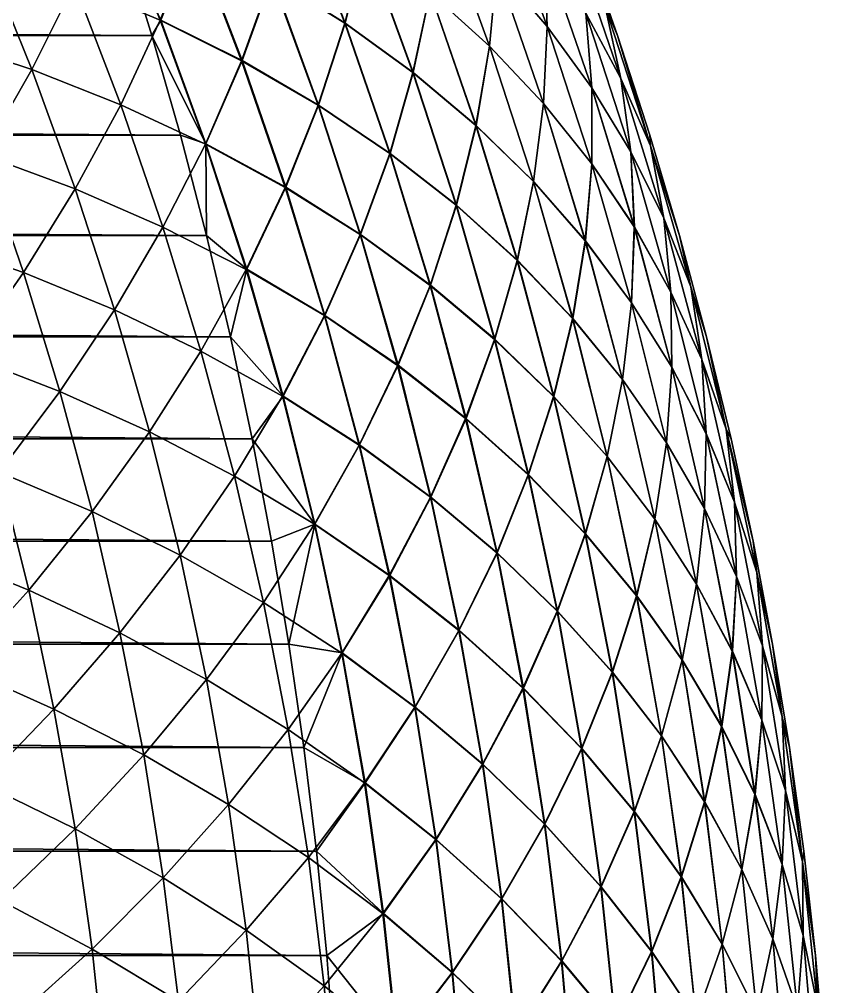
# Model space of a CAD drawing. Header units: millimetres. Extents: x -3250 to 5350, y -3250 to 3250.
# Drawn here: x 5194.5 to 5347.8, y 73.7 to 257.8 of the extents above; entities that cross this region are included whole.
import ezdxf

# ---------------------------------------------------------------- set-up
doc = ezdxf.new("R2010")
doc.units = ezdxf.units.MM
doc.header["$MEASUREMENT"] = 0
doc.layers.add('MESH_3D', color=2, linetype='CONTINUOUS')

msp = doc.modelspace()

# ---------------------------------------------------------------- linework, layer by layer
at = {"layer": 'MESH_3D'}
for points in [[(5285.33, 267.64, 25666.33), (5294.92, 256.5, 25638.92), (5285.52, 282.34, 25638.92)], [(5285.53, 282.35, 5861.18), (5294.94, 256.5, 5861.18), (5285.35, 267.65, 5833.79)], [(5285.52, 282.34, 25638.92), (5294.92, 256.5, 25638.92), (5294.44, 270.95, 25611.34)], [(5294.45, 270.96, 5888.74), (5294.94, 256.5, 5861.18), (5285.53, 282.35, 5861.18)], [(5204.92, 264.61, 25875.58), (5221.28, 257.68, 25850.7), (5211.88, 280.95, 25850.7)], [(5211.88, 280.95, 25850.7), (5221.28, 257.68, 25850.7), (5227.62, 273.78, 25825.39)], [(5242.48, 265.82, 25799.69), (5256.42, 257.12, 25773.62), (5247.01, 281.61, 25773.62)], [(5247.08, 281.64, 5726.58), (5256.48, 257.14, 5726.58), (5242.56, 265.85, 5700.52)], [(5247.01, 281.61, 25773.62), (5256.42, 257.12, 25773.62), (5260.31, 272.66, 25747.21)], [(5260.36, 272.68, 5752.96), (5256.48, 257.14, 5726.58), (5247.08, 281.64, 5726.58)], [(5272.63, 263.02, 25720.51), (5283.95, 252.72, 25693.54), (5274.68, 278.18, 25693.54)], [(5274.71, 278.19, 5806.6), (5283.98, 252.73, 5806.6), (5272.67, 263.03, 5779.65)], [(5274.68, 278.18, 25693.54), (5283.95, 252.72, 25693.54), (5285.33, 267.64, 25666.33)], [(5285.35, 267.65, 5833.79), (5283.98, 252.73, 5806.6), (5274.71, 278.19, 5806.6)], [(2664.23, 272.54, 847.13), (5213.89, 273.62, 5647.31), (5219.7, 254.79, 5644.22)], [(5227.71, 273.81, 5674.84), (5221.39, 257.72, 5649.54), (5213.89, 273.62, 5647.31)], [(5221.39, 257.72, 5649.54), (5219.7, 254.79, 5644.22), (5213.89, 273.62, 5647.31)], [(5221.28, 257.68, 25850.7), (5236.76, 249.96, 25825.39), (5227.62, 273.78, 25825.39)], [(5227.71, 273.81, 5674.84), (5236.86, 249.99, 5674.84), (5221.39, 257.72, 5649.54)], [(5227.62, 273.78, 25825.39), (5236.76, 249.96, 25825.39), (5242.48, 265.82, 25799.69)], [(5242.56, 265.85, 5700.52), (5236.86, 249.99, 5674.84), (5227.71, 273.81, 5674.84)], [(5256.42, 257.12, 25773.62), (5269.39, 247.71, 25747.21), (5260.31, 272.66, 25747.21)], [(5260.36, 272.68, 5752.96), (5269.45, 247.73, 5752.96), (5256.48, 257.14, 5726.58)], [(5260.31, 272.66, 25747.21), (5269.39, 247.71, 25747.21), (5272.63, 263.02, 25720.51)], [(5272.67, 263.03, 5779.65), (5269.45, 247.73, 5752.96), (5260.36, 272.68, 5752.96)], [(5299.92, 272.95, 25555.81), (5308.99, 246.61, 25555.81), (5305.95, 260.3, 25527.92)], [(5302.27, 259.03, 25583.62), (5308.99, 246.61, 25555.81), (5299.92, 272.95, 25555.81)], [(5299.93, 272.95, 5944.24), (5308.99, 246.61, 5944.24), (5302.28, 259.03, 5916.44)], [(5305.95, 260.3, 5972.1), (5308.99, 246.61, 5944.24), (5299.93, 272.95, 5944.24)], [(5305.95, 260.3, 25527.92), (5308.34, 254.79, 25500), (5301.75, 273.62, 25500)], [(5301.75, 273.62, 25500), (5308.34, 254.79, 25500), (5308.34, 254.79, 6000)], [(5301.75, 273.62, 25500), (5308.34, 254.79, 6000), (5301.75, 273.62, 6000)], [(5305.95, 260.3, 5972.1), (5301.75, 273.62, 6000), (5308.34, 254.79, 6000)], [(2670, 253.78, 844.06), (2664.23, 272.54, 847.13), (5219.7, 254.79, 5644.22)], [(5179.04, 254.15, 25923.94), (5196.8, 248.28, 25900), (5187.74, 270.71, 25900)], [(5187.74, 270.71, 25900), (5196.8, 248.28, 25900), (5204.92, 264.61, 25875.58)], [(5294.44, 270.95, 25611.34), (5303.44, 244.81, 25611.34), (5302.27, 259.03, 25583.62)], [(5294.92, 256.5, 25638.92), (5303.44, 244.81, 25611.34), (5294.44, 270.95, 25611.34)], [(5294.45, 270.96, 5888.74), (5303.45, 244.81, 5888.74), (5294.94, 256.5, 5861.18)], [(5302.28, 259.03, 5916.44), (5303.45, 244.81, 5888.74), (5294.45, 270.96, 5888.74)], [(5283.95, 252.72, 25693.54), (5294.22, 241.81, 25666.33), (5285.33, 267.64, 25666.33)], [(5285.35, 267.65, 5833.79), (5294.24, 241.82, 5833.79), (5283.98, 252.73, 5806.6)], [(5285.33, 267.64, 25666.33), (5294.22, 241.81, 25666.33), (5294.92, 256.5, 25638.92)], [(5294.94, 256.5, 5861.18), (5294.24, 241.82, 5833.79), (5285.35, 267.65, 5833.79)], [(5236.76, 249.96, 25825.39), (5251.34, 241.49, 25799.69), (5242.48, 265.82, 25799.69)], [(5242.56, 265.85, 5700.52), (5251.42, 241.52, 5700.52), (5236.86, 249.99, 5674.84)], [(5242.48, 265.82, 25799.69), (5251.34, 241.49, 25799.69), (5256.42, 257.12, 25773.62)], [(5256.48, 257.14, 5726.58), (5251.42, 241.52, 5700.52), (5242.56, 265.85, 5700.52)], [(5196.8, 248.28, 25900), (5213.76, 241.59, 25875.58), (5204.92, 264.61, 25875.58)], [(5204.92, 264.61, 25875.58), (5213.76, 241.59, 25875.58), (5221.28, 257.68, 25850.7)], [(5269.39, 247.71, 25747.21), (5281.37, 237.64, 25720.51), (5272.63, 263.02, 25720.51)], [(5272.67, 263.03, 5779.65), (5281.41, 237.65, 5779.65), (5269.45, 247.73, 5752.96)], [(5272.63, 263.02, 25720.51), (5281.37, 237.64, 25720.51), (5283.95, 252.72, 25693.54)], [(5283.98, 252.73, 5806.6), (5281.41, 237.65, 5779.65), (5272.67, 263.03, 5779.65)], [(5305.95, 260.3, 25527.92), (5314.58, 233.75, 25527.92), (5308.34, 254.79, 25500)], [(5308.99, 246.61, 25555.81), (5314.58, 233.75, 25527.92), (5305.95, 260.3, 25527.92)], [(5305.95, 260.3, 5972.1), (5308.34, 254.79, 6000), (5314.58, 233.76, 5972.1)], [(5305.95, 260.3, 5972.1), (5314.58, 233.76, 5972.1), (5308.99, 246.61, 5944.24)], [(5302.27, 259.03, 25583.62), (5310.85, 232.62, 25583.62), (5308.99, 246.61, 25555.81)], [(5303.44, 244.81, 25611.34), (5310.85, 232.62, 25583.62), (5302.27, 259.03, 25583.62)], [(5302.28, 259.03, 5916.44), (5310.86, 232.62, 5916.44), (5303.45, 244.81, 5888.74)], [(5308.99, 246.61, 5944.24), (5310.86, 232.62, 5916.44), (5302.28, 259.03, 5916.44)], [(5213.76, 241.59, 25875.58), (5229.86, 234.09, 25850.7), (5221.28, 257.68, 25850.7)], [(5221.39, 257.72, 5649.54), (5229.97, 234.13, 5649.54), (5219.7, 254.79, 5644.22)], [(5221.28, 257.68, 25850.7), (5229.86, 234.09, 25850.7), (5236.76, 249.96, 25825.39)], [(5236.86, 249.99, 5674.84), (5229.97, 234.13, 5649.54), (5221.39, 257.72, 5649.54)], [(5251.34, 241.49, 25799.69), (5264.96, 232.3, 25773.62), (5256.42, 257.12, 25773.62)], [(5256.48, 257.14, 5726.58), (5265.03, 232.33, 5726.58), (5251.42, 241.52, 5700.52)], [(5256.42, 257.12, 25773.62), (5264.96, 232.3, 25773.62), (5269.39, 247.71, 25747.21)], [(5269.45, 247.73, 5752.96), (5265.03, 232.33, 5726.58), (5256.48, 257.14, 5726.58)], [(5294.22, 241.81, 25666.33), (5303.42, 230.34, 25638.92), (5294.92, 256.5, 25638.92)], [(5294.94, 256.5, 5861.18), (5303.44, 230.35, 5861.18), (5294.24, 241.82, 5833.79)], [(5294.92, 256.5, 25638.92), (5303.42, 230.34, 25638.92), (5303.44, 244.81, 25611.34)], [(5303.45, 244.81, 5888.74), (5303.44, 230.35, 5861.18), (5294.94, 256.5, 5861.18)], [(2670, 253.78, 844.06), (5219.7, 254.79, 5644.22), (5225.11, 235.8, 5641.35)], [(5179.04, 254.15, 25923.94), (5187.52, 232.04, 25923.94), (5196.8, 248.28, 25900)], [(5229.97, 234.13, 5649.54), (5225.11, 235.8, 5641.35), (5219.7, 254.79, 5644.22)], [(5314.58, 233.75, 25527.92), (5314.46, 235.8, 25500), (5308.34, 254.79, 25500)], [(5308.34, 254.79, 25500), (5314.46, 235.8, 25500), (5314.46, 235.8, 6000)], [(5308.34, 254.79, 25500), (5314.46, 235.8, 6000), (5308.34, 254.79, 6000)], [(5314.58, 233.76, 5972.1), (5308.34, 254.79, 6000), (5314.46, 235.8, 6000)], [(2675.36, 234.87, 841.22), (2670, 253.78, 844.06), (5225.11, 235.8, 5641.35)], [(5281.37, 237.64, 25720.51), (5292.32, 226.95, 25693.54), (5283.95, 252.72, 25693.54)], [(5283.98, 252.73, 5806.6), (5292.35, 226.96, 5806.6), (5281.41, 237.65, 5779.65)], [(5283.95, 252.72, 25693.54), (5292.32, 226.95, 25693.54), (5294.22, 241.81, 25666.33)], [(5294.24, 241.82, 5833.79), (5292.35, 226.96, 5806.6), (5283.98, 252.73, 5806.6)], [(5229.86, 234.09, 25850.7), (5245.07, 225.84, 25825.39), (5236.76, 249.96, 25825.39)], [(5236.86, 249.99, 5674.84), (5245.16, 225.87, 5674.84), (5229.97, 234.13, 5649.54)], [(5236.76, 249.96, 25825.39), (5245.07, 225.84, 25825.39), (5251.34, 241.49, 25799.69)], [(5251.42, 241.52, 5700.52), (5245.16, 225.87, 5674.84), (5236.86, 249.99, 5674.84)], [(5187.52, 232.04, 25923.94), (5205.07, 225.56, 25900), (5196.8, 248.28, 25900)], [(5196.8, 248.28, 25900), (5205.07, 225.56, 25900), (5213.76, 241.59, 25875.58)], [(5264.96, 232.3, 25773.62), (5277.6, 222.45, 25747.21), (5269.39, 247.71, 25747.21)], [(5269.45, 247.73, 5752.96), (5277.65, 222.47, 5752.96), (5265.03, 232.33, 5726.58)], [(5269.39, 247.71, 25747.21), (5277.6, 222.45, 25747.21), (5281.37, 237.64, 25720.51)], [(5281.41, 237.65, 5779.65), (5277.65, 222.47, 5752.96), (5269.45, 247.73, 5752.96)], [(5308.99, 246.61, 25555.81), (5317.14, 219.97, 25555.81), (5314.58, 233.75, 25527.92)], [(5310.85, 232.62, 25583.62), (5317.14, 219.97, 25555.81), (5308.99, 246.61, 25555.81)], [(5308.99, 246.61, 5944.24), (5317.14, 219.97, 5944.24), (5310.86, 232.62, 5916.44)], [(5314.58, 233.76, 5972.1), (5317.14, 219.97, 5944.24), (5308.99, 246.61, 5944.24)], [(5303.42, 230.34, 25638.92), (5311.53, 218.36, 25611.34), (5303.44, 244.81, 25611.34)], [(5303.44, 244.81, 25611.34), (5311.53, 218.36, 25611.34), (5310.85, 232.62, 25583.62)], [(5303.45, 244.81, 5888.74), (5311.54, 218.37, 5888.74), (5303.44, 230.35, 5861.18)], [(5310.86, 232.62, 5916.44), (5311.54, 218.37, 5888.74), (5303.45, 244.81, 5888.74)], [(5205.07, 225.56, 25900), (5221.79, 218.28, 25875.58), (5213.76, 241.59, 25875.58)], [(5213.76, 241.59, 25875.58), (5221.79, 218.28, 25875.58), (5229.86, 234.09, 25850.7)], [(5245.07, 225.84, 25825.39), (5259.34, 216.87, 25799.69), (5251.34, 241.49, 25799.69)], [(5251.42, 241.52, 5700.52), (5259.42, 216.89, 5700.52), (5245.16, 225.87, 5674.84)], [(5251.34, 241.49, 25799.69), (5259.34, 216.87, 25799.69), (5264.96, 232.3, 25773.62)], [(5265.03, 232.33, 5726.58), (5259.42, 216.89, 5700.52), (5251.42, 241.52, 5700.52)], [(5292.32, 226.95, 25693.54), (5302.2, 215.69, 25666.33), (5294.22, 241.81, 25666.33)], [(5294.24, 241.82, 5833.79), (5302.23, 215.7, 5833.79), (5292.35, 226.96, 5806.6)], [(5294.22, 241.81, 25666.33), (5302.2, 215.69, 25666.33), (5303.42, 230.34, 25638.92)], [(5303.44, 230.35, 5861.18), (5302.23, 215.7, 5833.79), (5294.24, 241.82, 5833.79)], [(5277.6, 222.45, 25747.21), (5289.22, 211.97, 25720.51), (5281.37, 237.64, 25720.51)], [(5281.41, 237.65, 5779.65), (5289.26, 211.98, 5779.65), (5277.65, 222.47, 5752.96)], [(5281.37, 237.64, 25720.51), (5289.22, 211.97, 25720.51), (5292.32, 226.95, 25693.54)], [(5292.35, 226.96, 5806.6), (5289.26, 211.98, 5779.65), (5281.41, 237.65, 5779.65)], [(2675.36, 234.87, 841.22), (5225.11, 235.8, 5641.35), (5230.09, 216.67, 5638.7)], [(5229.97, 234.13, 5649.54), (5230.09, 216.67, 5638.7), (5225.11, 235.8, 5641.35)], [(5314.58, 233.75, 25527.92), (5320.1, 216.67, 25500), (5314.46, 235.8, 25500)], [(5314.46, 235.8, 25500), (5320.1, 216.67, 6000), (5314.46, 235.8, 6000)], [(5314.46, 235.8, 25500), (5320.1, 216.67, 25500), (5320.1, 216.67, 6000)], [(5314.58, 233.76, 5972.1), (5314.46, 235.8, 6000), (5320.1, 216.67, 6000)], [(2680.3, 215.81, 838.59), (2675.36, 234.87, 841.22), (5230.09, 216.67, 5638.7)], [(5221.79, 218.28, 25875.58), (5237.62, 210.23, 25850.7), (5229.86, 234.09, 25850.7)], [(5229.86, 234.09, 25850.7), (5237.62, 210.23, 25850.7), (5245.07, 225.84, 25825.39)], [(5229.97, 234.13, 5649.54), (5237.73, 210.26, 5649.54), (5230.09, 216.67, 5638.7)], [(5245.16, 225.87, 5674.84), (5237.73, 210.26, 5649.54), (5229.97, 234.13, 5649.54)], [(5177.1, 215.93, 25947.35), (5195.23, 209.65, 25923.94), (5187.52, 232.04, 25923.94)], [(5187.52, 232.04, 25923.94), (5195.23, 209.65, 25923.94), (5205.07, 225.56, 25900)], [(5259.34, 216.87, 25799.69), (5272.63, 207.21, 25773.62), (5264.96, 232.3, 25773.62)], [(5265.03, 232.33, 5726.58), (5272.7, 207.23, 5726.58), (5259.42, 216.89, 5700.52)], [(5264.96, 232.3, 25773.62), (5272.63, 207.21, 25773.62), (5277.6, 222.45, 25747.21)], [(5277.65, 222.47, 5752.96), (5272.7, 207.23, 5726.58), (5265.03, 232.33, 5726.58)], [(5310.85, 232.62, 25583.62), (5318.51, 205.92, 25583.62), (5317.14, 219.97, 25555.81)], [(5311.53, 218.36, 25611.34), (5318.51, 205.92, 25583.62), (5310.85, 232.62, 25583.62)], [(5310.86, 232.62, 5916.44), (5318.51, 205.92, 5916.44), (5311.54, 218.37, 5888.74)], [(5317.14, 219.97, 5944.24), (5318.51, 205.92, 5916.44), (5310.86, 232.62, 5916.44)], [(5314.58, 233.76, 5972.1), (5322.27, 206.93, 5972.1), (5317.14, 219.97, 5944.24)], [(5314.58, 233.76, 5972.1), (5320.1, 216.67, 6000), (5322.27, 206.93, 5972.1)], [(5314.58, 233.75, 25527.92), (5322.27, 206.93, 25527.92), (5320.1, 216.67, 25500)], [(5317.14, 219.97, 25555.81), (5322.27, 206.93, 25527.92), (5314.58, 233.75, 25527.92)], [(5302.2, 215.69, 25666.33), (5311, 203.91, 25638.92), (5303.42, 230.34, 25638.92)], [(5303.44, 230.35, 5861.18), (5311.02, 203.91, 5861.18), (5302.23, 215.7, 5833.79)], [(5303.42, 230.34, 25638.92), (5311, 203.91, 25638.92), (5311.53, 218.36, 25611.34)], [(5311.54, 218.37, 5888.74), (5311.02, 203.91, 5861.18), (5303.44, 230.35, 5861.18)], [(5289.22, 211.97, 25720.51), (5299.79, 200.9, 25693.54), (5292.32, 226.95, 25693.54)], [(5292.35, 226.96, 5806.6), (5299.82, 200.91, 5806.6), (5289.26, 211.98, 5779.65)], [(5292.32, 226.95, 25693.54), (5299.79, 200.9, 25693.54), (5302.2, 215.69, 25666.33)], [(5302.23, 215.7, 5833.79), (5299.82, 200.91, 5806.6), (5292.35, 226.96, 5806.6)], [(5195.23, 209.65, 25923.94), (5212.55, 202.56, 25900), (5205.07, 225.56, 25900)], [(5205.07, 225.56, 25900), (5212.55, 202.56, 25900), (5221.79, 218.28, 25875.58)], [(5237.62, 210.23, 25850.7), (5252.53, 201.45, 25825.39), (5245.07, 225.84, 25825.39)], [(5245.16, 225.87, 5674.84), (5252.62, 201.47, 5674.84), (5237.73, 210.26, 5649.54)], [(5245.07, 225.84, 25825.39), (5252.53, 201.45, 25825.39), (5259.34, 216.87, 25799.69)], [(5259.42, 216.89, 5700.52), (5252.62, 201.47, 5674.84), (5245.16, 225.87, 5674.84)], [(5272.63, 207.21, 25773.62), (5284.92, 196.92, 25747.21), (5277.6, 222.45, 25747.21)], [(5277.65, 222.47, 5752.96), (5284.98, 196.94, 5752.96), (5272.7, 207.23, 5726.58)], [(5277.6, 222.45, 25747.21), (5284.92, 196.92, 25747.21), (5289.22, 211.97, 25720.51)], [(5289.26, 211.98, 5779.65), (5284.98, 196.94, 5752.96), (5277.65, 222.47, 5752.96)], [(5317.14, 219.97, 25555.81), (5324.35, 193.07, 25555.81), (5322.27, 206.93, 25527.92)], [(5318.51, 205.92, 25583.62), (5324.35, 193.07, 25555.81), (5317.14, 219.97, 25555.81)], [(5317.14, 219.97, 5944.24), (5324.35, 193.07, 5944.24), (5318.51, 205.92, 5916.44)], [(5322.27, 206.93, 5972.1), (5324.35, 193.07, 5944.24), (5317.14, 219.97, 5944.24)], [(5212.55, 202.56, 25900), (5228.99, 194.7, 25875.58), (5221.79, 218.28, 25875.58)], [(5221.79, 218.28, 25875.58), (5228.99, 194.7, 25875.58), (5237.62, 210.23, 25850.7)], [(5311, 203.91, 25638.92), (5318.68, 191.65, 25611.34), (5311.53, 218.36, 25611.34)], [(5311.54, 218.37, 5888.74), (5318.69, 191.66, 5888.74), (5311.02, 203.91, 5861.18)], [(5311.53, 218.36, 25611.34), (5318.68, 191.65, 25611.34), (5318.51, 205.92, 25583.62)], [(5318.51, 205.92, 5916.44), (5318.69, 191.66, 5888.74), (5311.54, 218.37, 5888.74)], [(2680.3, 215.81, 838.59), (5230.09, 216.67, 5638.7), (5234.65, 197.41, 5636.28)], [(2684.82, 196.62, 836.19), (2680.3, 215.81, 838.59), (5234.65, 197.41, 5636.28)], [(5177.1, 215.93, 25947.35), (5184.25, 193.91, 25947.35), (5195.23, 209.65, 25923.94)], [(5237.73, 210.26, 5649.54), (5234.65, 197.41, 5636.28), (5230.09, 216.67, 5638.7)], [(5252.53, 201.45, 25825.39), (5266.47, 191.98, 25799.69), (5259.34, 216.87, 25799.69)], [(5259.42, 216.89, 5700.52), (5266.55, 192, 5700.52), (5252.62, 201.47, 5674.84)], [(5259.34, 216.87, 25799.69), (5266.47, 191.98, 25799.69), (5272.63, 207.21, 25773.62)], [(5272.7, 207.23, 5726.58), (5266.55, 192, 5700.52), (5259.42, 216.89, 5700.52)], [(5299.79, 200.9, 25693.54), (5309.27, 189.31, 25666.33), (5302.2, 215.69, 25666.33)], [(5302.23, 215.7, 5833.79), (5309.3, 189.31, 5833.79), (5299.82, 200.91, 5806.6)], [(5302.2, 215.69, 25666.33), (5309.27, 189.31, 25666.33), (5311, 203.91, 25638.92)], [(5311.02, 203.91, 5861.18), (5309.3, 189.31, 5833.79), (5302.23, 215.7, 5833.79)], [(5322.27, 206.93, 25527.92), (5325.26, 197.41, 25500), (5320.1, 216.67, 25500)], [(5320.1, 216.67, 25500), (5325.26, 197.41, 6000), (5320.1, 216.67, 6000)], [(5320.1, 216.67, 25500), (5325.26, 197.41, 25500), (5325.26, 197.41, 6000)], [(5322.27, 206.93, 5972.1), (5320.1, 216.67, 6000), (5325.26, 197.41, 6000)], [(5284.92, 196.92, 25747.21), (5296.17, 186.04, 25720.51), (5289.22, 211.97, 25720.51)], [(5289.26, 211.98, 5779.65), (5296.21, 186.05, 5779.65), (5284.98, 196.94, 5752.96)], [(5289.22, 211.97, 25720.51), (5296.17, 186.04, 25720.51), (5299.79, 200.9, 25693.54)], [(5299.82, 200.91, 5806.6), (5296.21, 186.05, 5779.65), (5289.26, 211.98, 5779.65)], [(5228.99, 194.7, 25875.58), (5244.53, 186.1, 25850.7), (5237.62, 210.23, 25850.7)], [(5237.73, 210.26, 5649.54), (5244.65, 186.13, 5649.54), (5234.65, 197.41, 5636.28)], [(5237.62, 210.23, 25850.7), (5244.53, 186.1, 25850.7), (5252.53, 201.45, 25825.39)], [(5252.62, 201.47, 5674.84), (5244.65, 186.13, 5649.54), (5237.73, 210.26, 5649.54)], [(5184.25, 193.91, 25947.35), (5202.16, 187, 25923.94), (5195.23, 209.65, 25923.94)], [(5195.23, 209.65, 25923.94), (5202.16, 187, 25923.94), (5212.55, 202.56, 25900)], [(5266.47, 191.98, 25799.69), (5279.42, 181.87, 25773.62), (5272.63, 207.21, 25773.62)], [(5272.7, 207.23, 5726.58), (5279.49, 181.88, 5726.58), (5266.55, 192, 5700.52)], [(5272.63, 207.21, 25773.62), (5279.42, 181.87, 25773.62), (5284.92, 196.92, 25747.21)], [(5284.98, 196.94, 5752.96), (5279.49, 181.88, 5726.58), (5272.7, 207.23, 5726.58)], [(5322.27, 206.93, 25527.92), (5329.02, 179.85, 25527.92), (5325.26, 197.41, 25500)], [(5324.35, 193.07, 25555.81), (5329.02, 179.85, 25527.92), (5322.27, 206.93, 25527.92)], [(5322.27, 206.93, 5972.1), (5329.02, 179.85, 5972.1), (5324.35, 193.07, 5944.24)], [(5322.27, 206.93, 5972.1), (5325.26, 197.41, 6000), (5329.02, 179.85, 5972.1)], [(5318.51, 205.92, 25583.62), (5325.23, 178.97, 25583.62), (5324.35, 193.07, 25555.81)], [(5318.68, 191.65, 25611.34), (5325.23, 178.97, 25583.62), (5318.51, 205.92, 25583.62)], [(5318.51, 205.92, 5916.44), (5325.23, 178.98, 5916.44), (5318.69, 191.66, 5888.74)], [(5324.35, 193.07, 5944.24), (5325.23, 178.98, 5916.44), (5318.51, 205.92, 5916.44)], [(5309.27, 189.31, 25666.33), (5317.65, 177.23, 25638.92), (5311, 203.91, 25638.92)], [(5311.02, 203.91, 5861.18), (5317.67, 177.23, 5861.18), (5309.3, 189.31, 5833.79)], [(5311, 203.91, 25638.92), (5317.65, 177.23, 25638.92), (5318.68, 191.65, 25611.34)], [(5318.69, 191.66, 5888.74), (5317.67, 177.23, 5861.18), (5311.02, 203.91, 5861.18)], [(5202.16, 187, 25923.94), (5219.21, 179.32, 25900), (5212.55, 202.56, 25900)], [(5212.55, 202.56, 25900), (5219.21, 179.32, 25900), (5228.99, 194.7, 25875.58)], [(5244.53, 186.1, 25850.7), (5259.13, 176.81, 25825.39), (5252.53, 201.45, 25825.39)], [(5252.62, 201.47, 5674.84), (5259.22, 176.83, 5674.84), (5244.65, 186.13, 5649.54)], [(5252.53, 201.45, 25825.39), (5259.13, 176.81, 25825.39), (5266.47, 191.98, 25799.69)], [(5266.55, 192, 5700.52), (5259.22, 176.83, 5674.84), (5252.62, 201.47, 5674.84)], [(5296.17, 186.04, 25720.51), (5306.34, 174.62, 25693.54), (5299.79, 200.9, 25693.54)], [(5299.82, 200.91, 5806.6), (5306.38, 174.62, 5806.6), (5296.21, 186.05, 5779.65)], [(5299.79, 200.9, 25693.54), (5306.34, 174.62, 25693.54), (5309.27, 189.31, 25666.33)], [(5309.3, 189.31, 5833.79), (5306.38, 174.62, 5806.6), (5299.82, 200.91, 5806.6)], [(2684.82, 196.62, 836.19), (5234.65, 197.41, 5636.28), (5238.78, 178.02, 5634.09)], [(5244.65, 186.13, 5649.54), (5238.78, 178.02, 5634.09), (5234.65, 197.41, 5636.28)], [(5329.02, 179.85, 25527.92), (5329.94, 178.02, 25500), (5325.26, 197.41, 25500)], [(5325.26, 197.41, 25500), (5329.94, 178.02, 6000), (5325.26, 197.41, 6000)], [(5325.26, 197.41, 25500), (5329.94, 178.02, 25500), (5329.94, 178.02, 6000)], [(5329.02, 179.85, 5972.1), (5325.26, 197.41, 6000), (5329.94, 178.02, 6000)], [(2688.92, 177.3, 834.01), (2684.82, 196.62, 836.19), (5238.78, 178.02, 5634.09)], [(5279.42, 181.87, 25773.62), (5291.34, 171.15, 25747.21), (5284.92, 196.92, 25747.21)], [(5284.98, 196.94, 5752.96), (5291.4, 171.17, 5752.96), (5279.49, 181.88, 5726.58)], [(5284.92, 196.92, 25747.21), (5291.34, 171.15, 25747.21), (5296.17, 186.04, 25720.51)], [(5296.21, 186.05, 5779.65), (5291.4, 171.17, 5752.96), (5284.98, 196.94, 5752.96)], [(5184.25, 193.91, 25947.35), (5190.63, 171.66, 25947.35), (5202.16, 187, 25923.94)], [(5219.21, 179.32, 25900), (5235.38, 170.88, 25875.58), (5228.99, 194.7, 25875.58)], [(5228.99, 194.7, 25875.58), (5235.38, 170.88, 25875.58), (5244.53, 186.1, 25850.7)], [(5259.13, 176.81, 25825.39), (5272.74, 166.86, 25799.69), (5266.47, 191.98, 25799.69)], [(5266.55, 192, 5700.52), (5272.82, 166.88, 5700.52), (5259.22, 176.83, 5674.84)], [(5266.47, 191.98, 25799.69), (5272.74, 166.86, 25799.69), (5279.42, 181.87, 25773.62)], [(5279.49, 181.88, 5726.58), (5272.82, 166.88, 5700.52), (5266.55, 192, 5700.52)], [(5317.65, 177.23, 25638.92), (5324.9, 164.71, 25611.34), (5318.68, 191.65, 25611.34)], [(5318.69, 191.66, 5888.74), (5324.91, 164.71, 5888.74), (5317.67, 177.23, 5861.18)], [(5318.68, 191.65, 25611.34), (5324.9, 164.71, 25611.34), (5325.23, 178.97, 25583.62)], [(5325.23, 178.98, 5916.44), (5324.91, 164.71, 5888.74), (5318.69, 191.66, 5888.74)], [(5324.35, 193.07, 25555.81), (5330.61, 165.92, 25555.81), (5329.02, 179.85, 25527.92)], [(5325.23, 178.97, 25583.62), (5330.61, 165.92, 25555.81), (5324.35, 193.07, 25555.81)], [(5324.35, 193.07, 5944.24), (5330.61, 165.92, 5944.24), (5325.23, 178.98, 5916.44)], [(5329.02, 179.85, 5972.1), (5330.61, 165.92, 5944.24), (5324.35, 193.07, 5944.24)], [(5306.34, 174.62, 25693.54), (5315.42, 162.69, 25666.33), (5309.27, 189.31, 25666.33)], [(5309.3, 189.31, 5833.79), (5315.44, 162.7, 5833.79), (5306.38, 174.62, 5806.6)], [(5309.27, 189.31, 25666.33), (5315.42, 162.69, 25666.33), (5317.65, 177.23, 25638.92)], [(5317.67, 177.23, 5861.18), (5315.44, 162.7, 5833.79), (5309.3, 189.31, 5833.79)], [(5190.63, 171.66, 25947.35), (5208.29, 164.13, 25923.94), (5202.16, 187, 25923.94)], [(5202.16, 187, 25923.94), (5208.29, 164.13, 25923.94), (5219.21, 179.32, 25900)], [(5235.38, 170.88, 25875.58), (5250.61, 161.75, 25850.7), (5244.53, 186.1, 25850.7)], [(5244.65, 186.13, 5649.54), (5250.72, 161.77, 5649.54), (5238.78, 178.02, 5634.09)], [(5244.53, 186.1, 25850.7), (5250.61, 161.75, 25850.7), (5259.13, 176.81, 25825.39)], [(5259.22, 176.83, 5674.84), (5250.72, 161.77, 5649.54), (5244.65, 186.13, 5649.54)], [(5291.34, 171.15, 25747.21), (5302.2, 159.89, 25720.51), (5296.17, 186.04, 25720.51)], [(5296.21, 186.05, 5779.65), (5302.25, 159.9, 5779.65), (5291.4, 171.17, 5752.96)], [(5296.17, 186.04, 25720.51), (5302.2, 159.89, 25720.51), (5306.34, 174.62, 25693.54)], [(5306.38, 174.62, 5806.6), (5302.25, 159.9, 5779.65), (5296.21, 186.05, 5779.65)], [(5272.74, 166.86, 25799.69), (5285.33, 156.3, 25773.62), (5279.42, 181.87, 25773.62)], [(5279.49, 181.88, 5726.58), (5285.39, 156.31, 5726.58), (5272.82, 166.88, 5700.52)], [(5279.42, 181.87, 25773.62), (5285.33, 156.3, 25773.62), (5291.34, 171.15, 25747.21)], [(5291.4, 171.17, 5752.96), (5285.39, 156.31, 5726.58), (5279.49, 181.88, 5726.58)], [(5208.29, 164.13, 25923.94), (5225.06, 155.85, 25900), (5219.21, 179.32, 25900)], [(5219.21, 179.32, 25900), (5225.06, 155.85, 25900), (5235.38, 170.88, 25875.58)], [(5324.9, 164.71, 25611.34), (5331, 151.81, 25583.62), (5325.23, 178.97, 25583.62)], [(5325.23, 178.98, 5916.44), (5331.01, 151.81, 5916.44), (5324.91, 164.71, 5888.74)], [(5330.61, 165.92, 5944.24), (5331.01, 151.81, 5916.44), (5325.23, 178.98, 5916.44)], [(5325.23, 178.97, 25583.62), (5331, 151.81, 25583.62), (5330.61, 165.92, 25555.81)], [(5329.02, 179.85, 25527.92), (5334.82, 152.55, 25527.92), (5334.14, 158.52, 25500)], [(5329.02, 179.85, 25527.92), (5334.14, 158.52, 25500), (5329.94, 178.02, 25500)], [(5330.61, 165.92, 25555.81), (5334.82, 152.55, 25527.92), (5329.02, 179.85, 25527.92)], [(5329.02, 179.85, 5972.1), (5329.94, 178.02, 6000), (5334.14, 158.52, 6000)], [(5329.02, 179.85, 5972.1), (5334.14, 158.52, 6000), (5334.82, 152.55, 5972.1)], [(5329.02, 179.85, 5972.1), (5334.82, 152.55, 5972.1), (5330.61, 165.92, 5944.24)], [(2688.92, 177.3, 834.01), (5238.78, 178.02, 5634.09), (5242.48, 158.52, 5632.12)], [(2692.6, 157.88, 832.06), (2688.92, 177.3, 834.01), (5242.48, 158.52, 5632.12)], [(5250.72, 161.77, 5649.54), (5242.48, 158.52, 5632.12), (5238.78, 178.02, 5634.09)], [(5250.61, 161.75, 25850.7), (5264.87, 151.95, 25825.39), (5259.13, 176.81, 25825.39)], [(5259.22, 176.83, 5674.84), (5264.96, 151.97, 5674.84), (5250.72, 161.77, 5649.54)], [(5259.13, 176.81, 25825.39), (5264.87, 151.95, 25825.39), (5272.74, 166.86, 25799.69)], [(5272.82, 166.88, 5700.52), (5264.96, 151.97, 5674.84), (5259.22, 176.83, 5674.84)], [(5315.42, 162.69, 25666.33), (5323.37, 150.33, 25638.92), (5317.65, 177.23, 25638.92)], [(5317.67, 177.23, 5861.18), (5323.39, 150.33, 5861.18), (5315.44, 162.7, 5833.79)], [(5317.65, 177.23, 25638.92), (5323.37, 150.33, 25638.92), (5324.9, 164.71, 25611.34)], [(5324.91, 164.71, 5888.74), (5323.39, 150.33, 5861.18), (5317.67, 177.23, 5861.18)], [(5329.94, 178.02, 25500), (5334.14, 158.52, 6000), (5329.94, 178.02, 6000)], [(5329.94, 178.02, 25500), (5334.14, 158.52, 25500), (5334.14, 158.52, 6000)], [(5302.2, 159.89, 25720.51), (5311.97, 148.11, 25693.54), (5306.34, 174.62, 25693.54)], [(5306.38, 174.62, 5806.6), (5312.01, 148.12, 5806.6), (5302.25, 159.9, 5779.65)], [(5306.34, 174.62, 25693.54), (5311.97, 148.11, 25693.54), (5315.42, 162.69, 25666.33)], [(5315.44, 162.7, 5833.79), (5312.01, 148.12, 5806.6), (5306.38, 174.62, 5806.6)], [(5177.99, 156.58, 25970.23), (5196.23, 149.19, 25947.35), (5190.63, 171.66, 25947.35)], [(5190.63, 171.66, 25947.35), (5196.23, 149.19, 25947.35), (5208.29, 164.13, 25923.94)], [(5225.06, 155.85, 25900), (5240.92, 146.86, 25875.58), (5235.38, 170.88, 25875.58)], [(5235.38, 170.88, 25875.58), (5240.92, 146.86, 25875.58), (5250.61, 161.75, 25850.7)], [(5285.33, 156.3, 25773.62), (5296.87, 145.18, 25747.21), (5291.34, 171.15, 25747.21)], [(5291.4, 171.17, 5752.96), (5296.92, 145.19, 5752.96), (5285.39, 156.31, 5726.58)], [(5291.34, 171.15, 25747.21), (5296.87, 145.18, 25747.21), (5302.2, 159.89, 25720.51)], [(5302.25, 159.9, 5779.65), (5296.92, 145.19, 5752.96), (5291.4, 171.17, 5752.96)], [(5264.87, 151.95, 25825.39), (5278.12, 141.53, 25799.69), (5272.74, 166.86, 25799.69)], [(5272.82, 166.88, 5700.52), (5278.2, 141.55, 5700.52), (5264.96, 151.97, 5674.84)], [(5272.74, 166.86, 25799.69), (5278.12, 141.53, 25799.69), (5285.33, 156.3, 25773.62)], [(5285.39, 156.31, 5726.58), (5278.2, 141.55, 5700.52), (5272.82, 166.88, 5700.52)], [(5330.61, 165.92, 25555.81), (5335.93, 138.58, 25555.81), (5334.82, 152.55, 25527.92)], [(5331, 151.81, 25583.62), (5335.93, 138.58, 25555.81), (5330.61, 165.92, 25555.81)], [(5330.61, 165.92, 5944.24), (5335.93, 138.58, 5944.24), (5331.01, 151.81, 5916.44)], [(5334.82, 152.55, 5972.1), (5335.93, 138.58, 5944.24), (5330.61, 165.92, 5944.24)], [(5196.23, 149.19, 25947.35), (5213.61, 141.06, 25923.94), (5208.29, 164.13, 25923.94)], [(5208.29, 164.13, 25923.94), (5213.61, 141.06, 25923.94), (5225.06, 155.85, 25900)], [(5323.37, 150.33, 25638.92), (5330.18, 137.57, 25611.34), (5324.9, 164.71, 25611.34)], [(5324.91, 164.71, 5888.74), (5330.19, 137.57, 5888.74), (5323.39, 150.33, 5861.18)], [(5324.9, 164.71, 25611.34), (5330.18, 137.57, 25611.34), (5331, 151.81, 25583.62)], [(5331.01, 151.81, 5916.44), (5330.19, 137.57, 5888.74), (5324.91, 164.71, 5888.74)], [(5311.97, 148.11, 25693.54), (5320.63, 135.88, 25666.33), (5315.42, 162.69, 25666.33)], [(5315.44, 162.7, 5833.79), (5320.66, 135.89, 5833.79), (5312.01, 148.12, 5806.6)], [(5315.42, 162.69, 25666.33), (5320.63, 135.88, 25666.33), (5323.37, 150.33, 25638.92)], [(5323.39, 150.33, 5861.18), (5320.66, 135.89, 5833.79), (5315.44, 162.7, 5833.79)], [(5240.92, 146.86, 25875.58), (5255.82, 137.2, 25850.7), (5250.61, 161.75, 25850.7)], [(5250.72, 161.77, 5649.54), (5245.76, 138.92, 5630.38), (5242.48, 158.52, 5632.12)], [(5250.72, 161.77, 5649.54), (5255.94, 137.22, 5649.54), (5245.76, 138.92, 5630.38)], [(5250.61, 161.75, 25850.7), (5255.82, 137.2, 25850.7), (5264.87, 151.95, 25825.39)], [(5264.96, 151.97, 5674.84), (5255.94, 137.22, 5649.54), (5250.72, 161.77, 5649.54)], [(2692.6, 157.88, 832.06), (5242.48, 158.52, 5632.12), (5245.76, 138.92, 5630.38)], [(5296.87, 145.18, 25747.21), (5307.33, 133.54, 25720.51), (5302.2, 159.89, 25720.51)], [(5302.25, 159.9, 5779.65), (5307.37, 133.54, 5779.65), (5296.92, 145.19, 5752.96)], [(5302.2, 159.89, 25720.51), (5307.33, 133.54, 25720.51), (5311.97, 148.11, 25693.54)], [(5312.01, 148.12, 5806.6), (5307.37, 133.54, 5779.65), (5302.25, 159.9, 5779.65)], [(5334.82, 152.55, 25527.92), (5337.85, 138.92, 25500), (5334.14, 158.52, 25500)], [(5334.14, 158.52, 25500), (5337.85, 138.92, 6000), (5334.14, 158.52, 6000)], [(5334.14, 158.52, 25500), (5337.85, 138.92, 25500), (5337.85, 138.92, 6000)], [(5334.82, 152.55, 5972.1), (5334.14, 158.52, 6000), (5337.85, 138.92, 6000)], [(2695.85, 138.36, 830.33), (2692.6, 157.88, 832.06), (5245.76, 138.92, 5630.38)], [(5177.99, 156.58, 25970.23), (5183.07, 134.56, 25970.23), (5196.23, 149.19, 25947.35)], [(5213.61, 141.06, 25923.94), (5230.09, 132.2, 25900), (5225.06, 155.85, 25900)], [(5225.06, 155.85, 25900), (5230.09, 132.2, 25900), (5240.92, 146.86, 25875.58)], [(5278.12, 141.53, 25799.69), (5290.33, 130.54, 25773.62), (5285.33, 156.3, 25773.62)], [(5285.39, 156.31, 5726.58), (5290.4, 130.55, 5726.58), (5278.2, 141.55, 5700.52)], [(5285.33, 156.3, 25773.62), (5290.33, 130.54, 25773.62), (5296.87, 145.18, 25747.21)], [(5296.92, 145.19, 5752.96), (5290.4, 130.55, 5726.58), (5285.39, 156.31, 5726.58)], [(5255.82, 137.2, 25850.7), (5269.73, 126.91, 25825.39), (5264.87, 151.95, 25825.39)], [(5264.96, 151.97, 5674.84), (5269.83, 126.93, 5674.84), (5255.94, 137.22, 5649.54)], [(5264.87, 151.95, 25825.39), (5269.73, 126.91, 25825.39), (5278.12, 141.53, 25799.69)], [(5278.2, 141.55, 5700.52), (5269.83, 126.93, 5674.84), (5264.96, 151.97, 5674.84)], [(5330.18, 137.57, 25611.34), (5335.82, 124.46, 25583.62), (5331, 151.81, 25583.62)], [(5331.01, 151.81, 5916.44), (5335.83, 124.46, 5916.44), (5330.19, 137.57, 5888.74)], [(5331, 151.81, 25583.62), (5335.82, 124.46, 25583.62), (5335.93, 138.58, 25555.81)], [(5335.93, 138.58, 5944.24), (5335.83, 124.46, 5916.44), (5331.01, 151.81, 5916.44)], [(5334.82, 152.55, 25527.92), (5339.67, 125.07, 25527.92), (5337.85, 138.92, 25500)], [(5335.93, 138.58, 25555.81), (5339.67, 125.07, 25527.92), (5334.82, 152.55, 25527.92)], [(5334.82, 152.55, 5972.1), (5339.67, 125.07, 5972.1), (5335.93, 138.58, 5944.24)], [(5334.82, 152.55, 5972.1), (5337.85, 138.92, 6000), (5339.67, 125.07, 5972.1)], [(5183.07, 134.56, 25970.23), (5201.04, 126.55, 25947.35), (5196.23, 149.19, 25947.35)], [(5196.23, 149.19, 25947.35), (5201.04, 126.55, 25947.35), (5213.61, 141.06, 25923.94)], [(5320.63, 135.88, 25666.33), (5328.15, 123.25, 25638.92), (5323.37, 150.33, 25638.92)], [(5323.39, 150.33, 5861.18), (5328.16, 123.25, 5861.18), (5320.66, 135.89, 5833.79)], [(5323.37, 150.33, 25638.92), (5328.15, 123.25, 25638.92), (5330.18, 137.57, 25611.34)], [(5330.19, 137.57, 5888.74), (5328.16, 123.25, 5861.18), (5323.39, 150.33, 5861.18)], [(5307.33, 133.54, 25720.51), (5316.68, 121.43, 25693.54), (5311.97, 148.11, 25693.54)], [(5312.01, 148.12, 5806.6), (5316.71, 121.44, 5806.6), (5307.37, 133.54, 5779.65)], [(5311.97, 148.11, 25693.54), (5316.68, 121.43, 25693.54), (5320.63, 135.88, 25666.33)], [(5320.66, 135.89, 5833.79), (5316.71, 121.44, 5806.6), (5312.01, 148.12, 5806.6)], [(5230.09, 132.2, 25900), (5245.63, 122.66, 25875.58), (5240.92, 146.86, 25875.58)], [(5240.92, 146.86, 25875.58), (5245.63, 122.66, 25875.58), (5255.82, 137.2, 25850.7)], [(5290.33, 130.54, 25773.62), (5301.48, 119.02, 25747.21), (5296.87, 145.18, 25747.21)], [(5296.92, 145.19, 5752.96), (5301.53, 119.03, 5752.96), (5290.4, 130.55, 5726.58)], [(5296.87, 145.18, 25747.21), (5301.48, 119.02, 25747.21), (5307.33, 133.54, 25720.51)], [(5307.37, 133.54, 5779.65), (5301.53, 119.03, 5752.96), (5296.92, 145.19, 5752.96)], [(5201.04, 126.55, 25947.35), (5218.13, 117.81, 25923.94), (5213.61, 141.06, 25923.94)], [(5213.61, 141.06, 25923.94), (5218.13, 117.81, 25923.94), (5230.09, 132.2, 25900)], [(5269.73, 126.91, 25825.39), (5282.61, 116.03, 25799.69), (5278.12, 141.53, 25799.69)], [(5278.2, 141.55, 5700.52), (5282.7, 116.05, 5700.52), (5269.83, 126.93, 5674.84)], [(5278.12, 141.53, 25799.69), (5282.61, 116.03, 25799.69), (5290.33, 130.54, 25773.62)], [(5290.4, 130.55, 5726.58), (5282.7, 116.05, 5700.52), (5278.2, 141.55, 5700.52)], [(2695.85, 138.36, 830.33), (5245.76, 138.92, 5630.38), (5248.6, 119.23, 5628.87)], [(2698.67, 118.75, 828.83), (2695.85, 138.36, 830.33), (5248.6, 119.23, 5628.87)], [(5255.94, 137.22, 5649.54), (5248.6, 119.23, 5628.87), (5245.76, 138.92, 5630.38)], [(5335.82, 124.46, 25583.62), (5340.28, 111.07, 25555.81), (5335.93, 138.58, 25555.81)], [(5335.93, 138.58, 5944.24), (5340.29, 111.07, 5944.24), (5335.83, 124.46, 5916.44)], [(5335.93, 138.58, 25555.81), (5340.28, 111.07, 25555.81), (5339.67, 125.07, 25527.92)], [(5339.67, 125.07, 5972.1), (5340.29, 111.07, 5944.24), (5335.93, 138.58, 5944.24)], [(5339.67, 125.07, 25527.92), (5341.06, 119.23, 25500), (5337.85, 138.92, 25500)], [(5337.85, 138.92, 25500), (5341.06, 119.23, 6000), (5337.85, 138.92, 6000)], [(5337.85, 138.92, 25500), (5341.06, 119.23, 25500), (5341.06, 119.23, 6000)], [(5339.67, 125.07, 5972.1), (5337.85, 138.92, 6000), (5341.06, 119.23, 6000)], [(5245.63, 122.66, 25875.58), (5260.18, 112.48, 25850.7), (5255.82, 137.2, 25850.7)], [(5255.94, 137.22, 5649.54), (5260.3, 112.5, 5649.54), (5248.6, 119.23, 5628.87)], [(5255.82, 137.2, 25850.7), (5260.18, 112.48, 25850.7), (5269.73, 126.91, 25825.39)], [(5269.83, 126.93, 5674.84), (5260.3, 112.5, 5649.54), (5255.94, 137.22, 5649.54)], [(5328.15, 123.25, 25638.92), (5334.5, 110.25, 25611.34), (5330.18, 137.57, 25611.34)], [(5330.19, 137.57, 5888.74), (5334.52, 110.26, 5888.74), (5328.16, 123.25, 5861.18)], [(5330.18, 137.57, 25611.34), (5334.5, 110.25, 25611.34), (5335.82, 124.46, 25583.62)], [(5335.83, 124.46, 5916.44), (5334.52, 110.26, 5888.74), (5330.19, 137.57, 5888.74)], [(5183.07, 134.56, 25970.23), (5187.38, 112.39, 25970.23), (5201.04, 126.55, 25947.35)], [(5316.68, 121.43, 25693.54), (5324.9, 108.91, 25666.33), (5320.63, 135.88, 25666.33)], [(5320.66, 135.89, 5833.79), (5324.93, 108.91, 5833.79), (5316.71, 121.44, 5806.6)], [(5320.63, 135.88, 25666.33), (5324.9, 108.91, 25666.33), (5328.15, 123.25, 25638.92)], [(5328.16, 123.25, 5861.18), (5324.93, 108.91, 5833.79), (5320.66, 135.89, 5833.79)], [(5301.48, 119.02, 25747.21), (5311.53, 107.03, 25720.51), (5307.33, 133.54, 25720.51)], [(5307.37, 133.54, 5779.65), (5311.57, 107.03, 5779.65), (5301.53, 119.03, 5752.96)], [(5307.33, 133.54, 25720.51), (5311.53, 107.03, 25720.51), (5316.68, 121.43, 25693.54)], [(5316.71, 121.44, 5806.6), (5311.57, 107.03, 5779.65), (5307.37, 133.54, 5779.65)], [(5218.13, 117.81, 25923.94), (5234.29, 108.38, 25900), (5230.09, 132.2, 25900)], [(5230.09, 132.2, 25900), (5234.29, 108.38, 25900), (5245.63, 122.66, 25875.58)], [(5282.61, 116.03, 25799.69), (5294.44, 104.62, 25773.62), (5290.33, 130.54, 25773.62)], [(5290.4, 130.55, 5726.58), (5294.51, 104.63, 5726.58), (5282.7, 116.05, 5700.52)], [(5290.33, 130.54, 25773.62), (5294.44, 104.62, 25773.62), (5301.48, 119.02, 25747.21)], [(5301.53, 119.03, 5752.96), (5294.51, 104.63, 5726.58), (5290.4, 130.55, 5726.58)], [(5187.38, 112.39, 25970.23), (5205.06, 103.75, 25947.35), (5201.04, 126.55, 25947.35)], [(5201.04, 126.55, 25947.35), (5205.06, 103.75, 25947.35), (5218.13, 117.81, 25923.94)], [(5260.18, 112.48, 25850.7), (5273.72, 101.71, 25825.39), (5269.73, 126.91, 25825.39)], [(5269.83, 126.93, 5674.84), (5273.82, 101.73, 5674.84), (5260.3, 112.5, 5649.54)], [(5269.73, 126.91, 25825.39), (5273.72, 101.71, 25825.39), (5282.61, 116.03, 25799.69)], [(5282.7, 116.05, 5700.52), (5273.82, 101.73, 5674.84), (5269.83, 126.93, 5674.84)], [(5334.5, 110.25, 25611.34), (5339.69, 96.96, 25583.62), (5335.82, 124.46, 25583.62)], [(5335.83, 124.46, 5916.44), (5339.69, 96.96, 5916.44), (5334.52, 110.26, 5888.74)], [(5335.82, 124.46, 25583.62), (5339.69, 96.96, 25583.62), (5340.28, 111.07, 25555.81)], [(5340.29, 111.07, 5944.24), (5339.69, 96.96, 5916.44), (5335.83, 124.46, 5916.44)], [(5339.67, 125.07, 25527.92), (5343.55, 97.44, 25527.92), (5341.06, 119.23, 25500)], [(5340.28, 111.07, 25555.81), (5343.55, 97.44, 25527.92), (5339.67, 125.07, 25527.92)], [(5339.67, 125.07, 5972.1), (5343.55, 97.44, 5972.1), (5340.29, 111.07, 5944.24)], [(5339.67, 125.07, 5972.1), (5341.06, 119.23, 6000), (5343.55, 97.44, 5972.1)], [(5234.29, 108.38, 25900), (5249.48, 98.31, 25875.58), (5245.63, 122.66, 25875.58)], [(5245.63, 122.66, 25875.58), (5249.48, 98.31, 25875.58), (5260.18, 112.48, 25850.7)], [(5324.9, 108.91, 25666.33), (5331.97, 96.01, 25638.92), (5328.15, 123.25, 25638.92)], [(5328.16, 123.25, 5861.18), (5331.99, 96.02, 5861.18), (5324.93, 108.91, 5833.79)], [(5328.15, 123.25, 25638.92), (5331.97, 96.01, 25638.92), (5334.5, 110.25, 25611.34)], [(5334.52, 110.26, 5888.74), (5331.99, 96.02, 5861.18), (5328.16, 123.25, 5861.18)], [(5311.53, 107.03, 25720.51), (5320.45, 94.6, 25693.54), (5316.68, 121.43, 25693.54)], [(5316.71, 121.44, 5806.6), (5320.49, 94.6, 5806.6), (5311.57, 107.03, 5779.65)], [(5316.68, 121.43, 25693.54), (5320.45, 94.6, 25693.54), (5324.9, 108.91, 25666.33)], [(5324.93, 108.91, 5833.79), (5320.49, 94.6, 5806.6), (5316.71, 121.44, 5806.6)], [(2698.67, 118.75, 828.83), (5248.6, 119.23, 5628.87), (5251.01, 99.47, 5627.59)], [(2701.05, 99.07, 827.56), (2698.67, 118.75, 828.83), (5251.01, 99.47, 5627.59)], [(5260.3, 112.5, 5649.54), (5251.01, 99.47, 5627.59), (5248.6, 119.23, 5628.87)], [(5294.44, 104.62, 25773.62), (5305.17, 92.72, 25747.21), (5301.48, 119.02, 25747.21)], [(5301.53, 119.03, 5752.96), (5305.23, 92.73, 5752.96), (5294.51, 104.63, 5726.58)], [(5301.48, 119.02, 25747.21), (5305.17, 92.72, 25747.21), (5311.53, 107.03, 25720.51)], [(5311.57, 107.03, 5779.65), (5305.23, 92.73, 5752.96), (5301.53, 119.03, 5752.96)], [(5343.55, 97.44, 25527.92), (5343.79, 99.47, 25500), (5341.06, 119.23, 25500)], [(5341.06, 119.23, 25500), (5343.79, 99.47, 6000), (5341.06, 119.23, 6000)], [(5341.06, 119.23, 25500), (5343.79, 99.47, 25500), (5343.79, 99.47, 6000)], [(5343.55, 97.44, 5972.1), (5341.06, 119.23, 6000), (5343.79, 99.47, 6000)], [(5205.06, 103.75, 25947.35), (5221.84, 94.42, 25923.94), (5218.13, 117.81, 25923.94)], [(5218.13, 117.81, 25923.94), (5221.84, 94.42, 25923.94), (5234.29, 108.38, 25900)], [(5273.72, 101.71, 25825.39), (5286.22, 90.4, 25799.69), (5282.61, 116.03, 25799.69)], [(5282.7, 116.05, 5700.52), (5286.3, 90.41, 5700.52), (5273.82, 101.73, 5674.84)], [(5282.61, 116.03, 25799.69), (5286.22, 90.4, 25799.69), (5294.44, 104.62, 25773.62)], [(5294.51, 104.63, 5726.58), (5286.3, 90.41, 5700.52), (5282.7, 116.05, 5700.52)], [(5187.38, 112.39, 25970.23), (5190.91, 90.07, 25970.23), (5205.06, 103.75, 25947.35)], [(5249.48, 98.31, 25875.58), (5263.68, 87.63, 25850.7), (5260.18, 112.48, 25850.7)], [(5260.3, 112.5, 5649.54), (5263.79, 87.64, 5649.54), (5251.01, 99.47, 5627.59)], [(5260.18, 112.48, 25850.7), (5263.68, 87.63, 25850.7), (5273.72, 101.71, 25825.39)], [(5273.82, 101.73, 5674.84), (5263.79, 87.64, 5649.54), (5260.3, 112.5, 5649.54)], [(5339.69, 96.96, 25583.62), (5343.68, 83.42, 25555.81), (5340.28, 111.07, 25555.81)], [(5340.29, 111.07, 5944.24), (5343.68, 83.42, 5944.24), (5339.69, 96.96, 5916.44)], [(5340.28, 111.07, 25555.81), (5343.68, 83.42, 25555.81), (5343.55, 97.44, 25527.92)], [(5343.55, 97.44, 5972.1), (5343.68, 83.42, 5944.24), (5340.29, 111.07, 5944.24)], [(5320.45, 94.6, 25693.54), (5328.23, 81.8, 25666.33), (5324.9, 108.91, 25666.33)], [(5324.93, 108.91, 5833.79), (5328.26, 81.8, 5833.79), (5320.49, 94.6, 5806.6)], [(5324.9, 108.91, 25666.33), (5328.23, 81.8, 25666.33), (5331.97, 96.01, 25638.92)], [(5331.99, 96.02, 5861.18), (5328.26, 81.8, 5833.79), (5324.93, 108.91, 5833.79)], [(5331.97, 96.01, 25638.92), (5337.87, 82.81, 25611.34), (5334.5, 110.25, 25611.34)], [(5334.52, 110.26, 5888.74), (5337.89, 82.81, 5888.74), (5331.99, 96.02, 5861.18)], [(5334.5, 110.25, 25611.34), (5337.87, 82.81, 25611.34), (5339.69, 96.96, 25583.62)], [(5339.69, 96.96, 5916.44), (5337.89, 82.81, 5888.74), (5334.52, 110.26, 5888.74)], [(5221.84, 94.42, 25923.94), (5237.66, 84.43, 25900), (5234.29, 108.38, 25900)], [(5234.29, 108.38, 25900), (5237.66, 84.43, 25900), (5249.48, 98.31, 25875.58)], [(5305.17, 92.72, 25747.21), (5314.8, 80.38, 25720.51), (5311.53, 107.03, 25720.51)], [(5311.57, 107.03, 5779.65), (5314.84, 80.39, 5779.65), (5305.23, 92.73, 5752.96)], [(5311.53, 107.03, 25720.51), (5314.8, 80.38, 25720.51), (5320.45, 94.6, 25693.54)], [(5320.49, 94.6, 5806.6), (5314.84, 80.39, 5779.65), (5311.57, 107.03, 5779.65)], [(5190.91, 90.07, 25970.23), (5208.29, 80.83, 25947.35), (5205.06, 103.75, 25947.35)], [(5205.06, 103.75, 25947.35), (5208.29, 80.83, 25947.35), (5221.84, 94.42, 25923.94)], [(5286.22, 90.4, 25799.69), (5297.64, 78.58, 25773.62), (5294.44, 104.62, 25773.62)], [(5294.51, 104.63, 5726.58), (5297.71, 78.59, 5726.58), (5286.3, 90.41, 5700.52)], [(5294.44, 104.62, 25773.62), (5297.64, 78.58, 25773.62), (5305.17, 92.72, 25747.21)], [(5305.23, 92.73, 5752.96), (5297.71, 78.59, 5726.58), (5294.51, 104.63, 5726.58)], [(5263.68, 87.63, 25850.7), (5276.83, 76.39, 25825.39), (5273.72, 101.71, 25825.39)], [(5273.82, 101.73, 5674.84), (5276.93, 76.4, 5674.84), (5263.79, 87.64, 5649.54)], [(5273.72, 101.71, 25825.39), (5276.83, 76.39, 25825.39), (5286.22, 90.4, 25799.69)], [(5286.3, 90.41, 5700.52), (5276.93, 76.4, 5674.84), (5273.82, 101.73, 5674.84)], [(2701.05, 99.07, 827.56), (5251.01, 99.47, 5627.59), (5252.98, 79.65, 5626.54)], [(5263.79, 87.64, 5649.54), (5252.98, 79.65, 5626.54), (5251.01, 99.47, 5627.59)], [(5343.55, 97.44, 25527.92), (5346.02, 79.65, 25500), (5343.79, 99.47, 25500)], [(5343.55, 97.44, 5972.1), (5343.79, 99.47, 6000), (5346.02, 79.65, 6000)], [(5343.79, 99.47, 25500), (5346.02, 79.65, 25500), (5346.02, 79.65, 6000)], [(5343.79, 99.47, 25500), (5346.02, 79.65, 6000), (5343.79, 99.47, 6000)], [(2703.01, 79.33, 826.53), (2701.05, 99.07, 827.56), (5252.98, 79.65, 5626.54)], [(5237.66, 84.43, 25900), (5252.49, 73.83, 25875.58), (5249.48, 98.31, 25875.58)], [(5249.48, 98.31, 25875.58), (5252.49, 73.83, 25875.58), (5263.68, 87.63, 25850.7)], [(5328.23, 81.8, 25666.33), (5334.85, 68.67, 25638.92), (5331.97, 96.01, 25638.92)], [(5331.99, 96.02, 5861.18), (5334.87, 68.67, 5861.18), (5328.26, 81.8, 5833.79)], [(5331.97, 96.01, 25638.92), (5334.85, 68.67, 25638.92), (5337.87, 82.81, 25611.34)], [(5337.89, 82.81, 5888.74), (5334.87, 68.67, 5861.18), (5331.99, 96.02, 5861.18)], [(5337.87, 82.81, 25611.34), (5342.59, 69.34, 25583.62), (5339.69, 96.96, 25583.62)], [(5339.69, 96.96, 5916.44), (5342.6, 69.34, 5916.44), (5337.89, 82.81, 5888.74)], [(5339.69, 96.96, 25583.62), (5342.59, 69.34, 25583.62), (5343.68, 83.42, 25555.81)], [(5343.68, 83.42, 5944.24), (5342.6, 69.34, 5916.44), (5339.69, 96.96, 5916.44)], [(5343.55, 97.44, 25527.92), (5346.47, 69.68, 25527.92), (5346.02, 79.65, 25500)], [(5343.68, 83.42, 25555.81), (5346.47, 69.68, 25527.92), (5343.55, 97.44, 25527.92)], [(5343.55, 97.44, 5972.1), (5346.02, 79.65, 6000), (5346.47, 69.68, 5972.1)], [(5343.55, 97.44, 5972.1), (5346.47, 69.68, 5972.1), (5343.68, 83.42, 5944.24)], [(5208.29, 80.83, 25947.35), (5224.72, 70.92, 25923.94), (5221.84, 94.42, 25923.94)], [(5221.84, 94.42, 25923.94), (5224.72, 70.92, 25923.94), (5237.66, 84.43, 25900)], [(5314.8, 80.38, 25720.51), (5323.28, 67.65, 25693.54), (5320.45, 94.6, 25693.54)], [(5320.49, 94.6, 5806.6), (5323.32, 67.66, 5806.6), (5314.84, 80.39, 5779.65)], [(5320.45, 94.6, 25693.54), (5323.28, 67.65, 25693.54), (5328.23, 81.8, 25666.33)], [(5328.26, 81.8, 5833.79), (5323.32, 67.66, 5806.6), (5320.49, 94.6, 5806.6)], [(5297.64, 78.58, 25773.62), (5307.95, 66.31, 25747.21), (5305.17, 92.72, 25747.21)], [(5305.23, 92.73, 5752.96), (5308.01, 66.32, 5752.96), (5297.71, 78.59, 5726.58)], [(5305.17, 92.72, 25747.21), (5307.95, 66.31, 25747.21), (5314.8, 80.38, 25720.51)], [(5314.84, 80.39, 5779.65), (5308.01, 66.32, 5752.96), (5305.23, 92.73, 5752.96)], [(5276.83, 76.39, 25825.39), (5288.92, 64.65, 25799.69), (5286.22, 90.4, 25799.69)], [(5286.3, 90.41, 5700.52), (5289.01, 64.65, 5700.52), (5276.93, 76.4, 5674.84)], [(5286.22, 90.4, 25799.69), (5288.92, 64.65, 25799.69), (5297.64, 78.58, 25773.62)], [(5297.71, 78.59, 5726.58), (5289.01, 64.65, 5700.52), (5286.3, 90.41, 5700.52)], [(5190.91, 90.07, 25970.23), (5193.67, 67.65, 25970.23), (5208.29, 80.83, 25947.35)], [(5252.49, 73.83, 25875.58), (5266.3, 62.67, 25850.7), (5263.68, 87.63, 25850.7)], [(5263.79, 87.64, 5649.54), (5266.42, 62.68, 5649.54), (5252.98, 79.65, 5626.54)], [(5263.68, 87.63, 25850.7), (5266.3, 62.67, 25850.7), (5276.83, 76.39, 25825.39)], [(5276.93, 76.4, 5674.84), (5266.42, 62.68, 5649.54), (5263.79, 87.64, 5649.54)], [(5224.72, 70.92, 25923.94), (5240.18, 60.38, 25900), (5237.66, 84.43, 25900)], [(5237.66, 84.43, 25900), (5240.18, 60.38, 25900), (5252.49, 73.83, 25875.58)], [(5342.59, 69.34, 25583.62), (5346.11, 55.67, 25555.81), (5343.68, 83.42, 25555.81)], [(5343.68, 83.42, 5944.24), (5346.11, 55.67, 5944.24), (5342.6, 69.34, 5916.44)], [(5343.68, 83.42, 25555.81), (5346.11, 55.67, 25555.81), (5346.47, 69.68, 25527.92)], [(5346.47, 69.68, 5972.1), (5346.11, 55.67, 5944.24), (5343.68, 83.42, 5944.24)], [(5323.28, 67.65, 25693.54), (5330.61, 54.59, 25666.33), (5328.23, 81.8, 25666.33)], [(5328.26, 81.8, 5833.79), (5330.64, 54.59, 5833.79), (5323.32, 67.66, 5806.6)], [(5328.23, 81.8, 25666.33), (5330.61, 54.59, 25666.33), (5334.85, 68.67, 25638.92)], [(5334.87, 68.67, 5861.18), (5330.64, 54.59, 5833.79), (5328.26, 81.8, 5833.79)], [(5334.85, 68.67, 25638.92), (5340.28, 55.26, 25611.34), (5337.87, 82.81, 25611.34)], [(5337.89, 82.81, 5888.74), (5340.3, 55.26, 5888.74), (5334.87, 68.67, 5861.18)], [(5337.87, 82.81, 25611.34), (5340.28, 55.26, 25611.34), (5342.59, 69.34, 25583.62)], [(5342.6, 69.34, 5916.44), (5340.3, 55.26, 5888.74), (5337.89, 82.81, 5888.74)], [(2703.01, 79.33, 826.53), (5252.98, 79.65, 5626.54), (5254.52, 59.78, 5625.73)], [(2704.53, 59.54, 825.72), (2703.01, 79.33, 826.53), (5254.52, 59.78, 5625.73)], [(5193.67, 67.65, 25970.23), (5210.71, 57.8, 25947.35), (5208.29, 80.83, 25947.35)], [(5208.29, 80.83, 25947.35), (5210.71, 57.8, 25947.35), (5224.72, 70.92, 25923.94)], [(5266.42, 62.68, 5649.54), (5254.52, 59.78, 5625.73), (5252.98, 79.65, 5626.54)], [(5307.95, 66.31, 25747.21), (5317.14, 53.64, 25720.51), (5314.8, 80.38, 25720.51)], [(5314.84, 80.39, 5779.65), (5317.18, 53.65, 5779.65), (5308.01, 66.32, 5752.96)], [(5314.8, 80.38, 25720.51), (5317.14, 53.64, 25720.51), (5323.28, 67.65, 25693.54)], [(5323.32, 67.66, 5806.6), (5317.18, 53.65, 5779.65), (5314.84, 80.39, 5779.65)], [(5346.47, 69.68, 25527.92), (5347.76, 59.78, 25500), (5346.02, 79.65, 25500)], [(5346.02, 79.65, 25500), (5347.76, 59.78, 25500), (5347.76, 59.78, 6000)], [(5346.02, 79.65, 25500), (5347.76, 59.78, 6000), (5346.02, 79.65, 6000)], [(5346.47, 69.68, 5972.1), (5346.02, 79.65, 6000), (5347.76, 59.78, 6000)], [(5288.92, 64.65, 25799.69), (5299.92, 52.44, 25773.62), (5297.64, 78.58, 25773.62)], [(5297.71, 78.59, 5726.58), (5299.99, 52.44, 5726.58), (5289.01, 64.65, 5700.52)], [(5297.64, 78.58, 25773.62), (5299.92, 52.44, 25773.62), (5307.95, 66.31, 25747.21)], [(5308.01, 66.32, 5752.96), (5299.99, 52.44, 5726.58), (5297.71, 78.59, 5726.58)], [(5266.3, 62.67, 25850.7), (5279.06, 50.98, 25825.39), (5276.83, 76.39, 25825.39)], [(5276.93, 76.4, 5674.84), (5279.16, 50.99, 5674.84), (5266.42, 62.68, 5649.54)], [(5276.83, 76.39, 25825.39), (5279.06, 50.98, 25825.39), (5288.92, 64.65, 25799.69)], [(5289.01, 64.65, 5700.52), (5279.16, 50.99, 5674.84), (5276.93, 76.4, 5674.84)], [(5240.18, 60.38, 25900), (5254.64, 49.27, 25875.58), (5252.49, 73.83, 25875.58)], [(5252.49, 73.83, 25875.58), (5254.64, 49.27, 25875.58), (5266.3, 62.67, 25850.7)]]:
    msp.add_3dface(points, dxfattribs=at)

doc.saveas('drawing.dxf')
